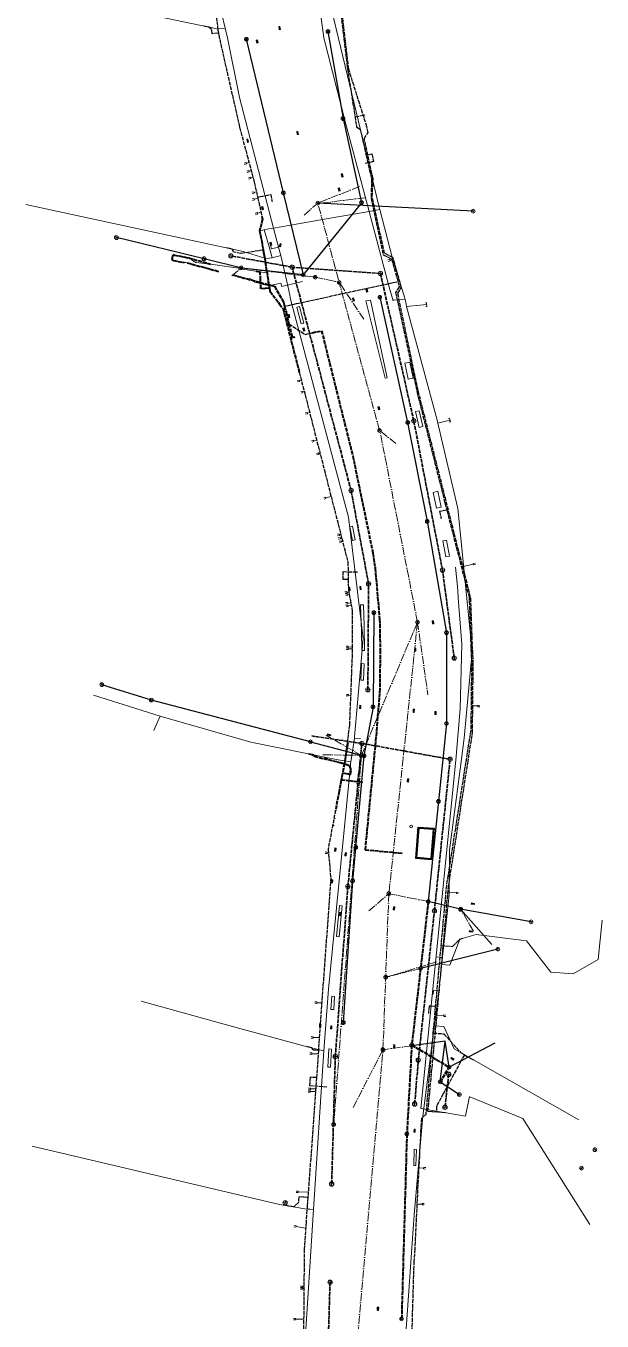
# Model space of a CAD drawing. Header units: metres. Extents: x 105014 to 106600, y 111320 to 118146.
# Drawn here: x 105829.9 to 106014.6, y 114793.2 to 115208.2 of the extents above; entities that cross this region are included whole.
import ezdxf

# ---------------------------------------------------------------- set-up
doc = ezdxf.new("R2010")
doc.units = ezdxf.units.M
doc.linetypes.add('DASHDOT', pattern=[3.556, 2.54, -0.508, 0, -0.508])
doc.linetypes.add('DASHED', pattern=[1.524, 1.27, -0.254])
for name, color, linetype, lineweight in [('35-RH-ACUE-DOMICILIARIA', 152, 'CONTINUOUS', 9), ('35-RH-ACUE-MATRIZ-PJ', 150, 'DASHED', 40), ('35-RH-ACUE-MENOR-EXIST', 151, 'CONTINUOUS', 13), ('35-RH-ACUE-MENOR-PROY', 5, 'DASHED', 25), ('35-RH-ACUE-NODOS', 5, 'CONTINUOUS', 13), ('35-RH-ACUE-PJ-POZOS', 30, 'CONTINUOUS', 30), ('35-RH-PLUV-COLECTOR', 96, 'CONTINUOUS', 30), ('35-RH-PLUV-INTERCEPTOR', 3, 'DASHED', 40), ('35-RH-PLUV-NODOS', 94, 'CONTINUOUS', 13), ('35-RH-PLUV-RETIRO', 8, 'DASHDOT', 13), ('35-RH-SUDS-ZONAS', 92, 'CONTINUOUS', 20), ('36-RH-SAN-COLECTOR-PROY', 6, 'DASHED', 35), ('36-RH-SAN-POZOS', 216, 'CONTINUOUS', 13)]:
    doc.layers.add(name, color=color, linetype=linetype, lineweight=lineweight)

# ---------------------------------------------------------------- blocks, each defined once
blk = doc.blocks.new('NODO_ACUE')
blk.add_circle((0, 0), 0.4)
blk = doc.blocks.new('POZO_SAN')
for p, q in [((-0.5, 0), (0.5, 0)), ((0, -0.5), (0, 0.5))]:
    blk.add_line(p, q)
blk.add_circle((0, 0), 0.7)
blk = doc.blocks.new('POZO_PLUV')
for p, q in [((-0.42, -0.42), (0.42, 0.42)), ((-0.42, 0.42), (0.42, -0.42))]:
    blk.add_line(p, q)
blk.add_circle((0, 0), 0.6)
blk = doc.blocks.new('SUMIDERO')
for p, q in [((-0.25, -0.2), (-0.25, 0.2)), ((0, -0.2), (0, 0.2)), ((0.25, -0.2), (0.25, 0.2))]:
    blk.add_line(p, q)
blk.add_lwpolyline([(-0.5, -0.2), (0.5, -0.2), (0.5, 0.2), (-0.5, 0.2)], close=True)

msp = doc.modelspace()

# ---------------------------------------------------------------- linework, layer by layer
at = {"layer": '35-RH-ACUE-DOMICILIARIA'}
for points in [[(105899.9049, 115164.2709), (105900.5237, 115164.4343), (105900.6407, 115163.9908), (105900.0219, 115163.8275)], [(105900.5822, 115164.2126), (105901.4254, 115164.4242)], [(105900.7426, 115161.7146), (105901.3614, 115161.878), (105901.4784, 115161.4345), (105900.8596, 115161.2711)], [(105901.2734, 115159.565), (105901.8922, 115159.7283), (105902.0093, 115159.2848), (105901.3905, 115159.1215)], [(105901.4199, 115161.6562), (105902.1327, 115161.8363)], [(105901.9507, 115159.5066), (105902.6992, 115159.6953)], [(105902.3378, 115154.9067), (105902.9566, 115155.0701), (105903.0736, 115154.6266), (105902.4548, 115154.4633)], [(105903.0151, 115154.8484), (105903.8158, 115155.0497)], [(105902.4037, 115152.7624), (105903.0225, 115152.9258), (105903.1396, 115152.4823), (105902.5208, 115152.3189)], [(105903.081, 115152.704), (105904.2649, 115152.9979)], [(105903.4371, 115148.2328), (105904.0559, 115148.3961), (105904.173, 115147.9527), (105903.5542, 115147.7893)], [(105904.1144, 115148.1744), (105905.2752, 115148.4913)], [(105945.9249, 115133.2173), (105946.5437, 115133.3807), (105946.6608, 115132.9372), (105946.042, 115132.7738)], [(105946.6115, 115133.1794), (105947.7282, 115133.4193)], [(105916.8955, 115094.593), (105917.5143, 115094.7564), (105917.6314, 115094.3129), (105917.0126, 115094.1495)], [(105917.5728, 115094.5346), (105918.1945, 115094.6927)], [(105917.9819, 115091.0299), (105918.6007, 115091.1933), (105918.7177, 115090.7498), (105918.0989, 115090.5865)], [(105918.6592, 115090.9716), (105919.1185, 115091.0904)], [(105919.3935, 115084.2412), (105920.0123, 115084.4046), (105920.1294, 115083.9611), (105919.5106, 115083.7977)], [(105920.0708, 115084.1828), (105920.836, 115084.3756)], [(105921.4981, 115075.3228), (105922.1169, 115075.4862), (105922.234, 115075.0427), (105921.6152, 115074.8794)], [(105922.1754, 115075.2645), (105923.1041, 115075.4968)], [(105923.0371, 115071.2285), (105923.6559, 115071.3919), (105923.773, 115070.9484), (105923.1542, 115070.7851)], [(105923.7144, 115071.1702), (105924.1919, 115071.2551)], [(105925.3496, 115057.0376), (105925.9654, 115057.212), (105926.0904, 115056.7707), (105925.4746, 115056.5963)], [(105926.0279, 115056.9914), (105927.7179, 115057.4399)], [(105929.7119, 115045.3178), (105930.3395, 115045.4435), (105930.4295, 115044.9938), (105929.802, 115044.8681)], [(105929.9967, 115044.2048), (105930.6243, 115044.3305), (105930.7143, 115043.8808), (105930.0868, 115043.7551)], [(105930.2843, 115043.0811), (105930.9118, 115043.2068), (105931.0019, 115042.757), (105930.3743, 115042.6314)], [(105930.3845, 115045.2186), (105930.8321, 115045.2998)], [(105930.6693, 115044.1056), (105931.1169, 115044.1868)], [(105930.9568, 115042.9819), (105931.4045, 115043.0631)], [(105973.308, 115035.7361), (105969.9189, 115035.0019)], [(105973.9796, 115035.6302), (105973.3508, 115035.5108), (105973.2652, 115035.9614), (105973.894, 115036.0808)], [(105932.1554, 115026.879), (105932.7903, 115026.9599), (105932.8483, 115026.5049), (105932.2134, 115026.424)], [(105932.3455, 115026.2075), (105932.9804, 115026.2885), (105933.0384, 115025.8335), (105932.4035, 115025.7526)], [(105932.8193, 115026.7324), (105933.409, 115026.8027)], [(105933.0094, 115026.061), (105933.5164, 115026.1225)], [(105932.3455, 115023.4211), (105932.9804, 115023.502), (105933.0384, 115023.047), (105932.4035, 115022.9661)], [(105932.4574, 115022.5146), (105933.0922, 115022.5956), (105933.1502, 115022.1406), (105932.5154, 115022.0596)], [(105933.0094, 115023.2745), (105934.0725, 115023.3951)], [(105933.1212, 115022.3681), (105934.1843, 115022.4887)], [(105932.5277, 115008.9119), (105933.1671, 115008.8844), (105933.1474, 115008.4261), (105932.508, 115008.4536)], [(105932.5342, 115009.4728), (105933.1736, 115009.4454), (105933.1539, 115008.9871), (105932.5145, 115009.0146)], [(105933.1572, 115008.6553), (105934.4628, 115008.5794)], [(105933.1637, 115009.2162), (105934.4796, 115009.1397)], [(105932.6111, 114994.0025), (105933.2506, 114993.975), (105933.2309, 114993.5168), (105932.5915, 114993.5443)], [(105933.2407, 114993.7459), (105933.9667, 114993.7071)], [(105974.7766, 114990.3149), (105973.1234, 114990.3393)], [(105975.4076, 114990.062), (105974.7681, 114990.0857), (105974.7851, 114990.5441), (105975.4247, 114990.5204)], [(105928.667, 114951.9974), (105928.2129, 114952.0253)], [(105929.1116, 114954.3091), (105928.6575, 114954.337)], [(105925.8748, 114943.5411), (105926.5142, 114943.5136), (105926.4945, 114943.0554), (105925.8551, 114943.0828)], [(105926.5044, 114943.2845), (105926.8692, 114943.2504)], [(105967.8807, 114930.4417), (105965.1706, 114930.6656)], [(105968.4925, 114930.1452), (105967.8562, 114930.2137), (105967.9053, 114930.6698), (105968.5416, 114930.6012)], [(105922.5053, 114895.5179), (105923.1443, 114895.4807), (105923.1176, 114895.0228), (105922.4787, 114895.06)], [(105923.1309, 114895.2518), (105924.8086, 114895.2308)], [(105963.8464, 114891.0851), (105961.6581, 114891.2679)], [(105964.4582, 114890.7886), (105963.8219, 114890.8571), (105963.871, 114891.3131), (105964.5073, 114891.2446)], [(105921.3629, 114884.3784), (105922.0018, 114884.3412), (105921.9751, 114883.8833), (105921.3362, 114883.9205)], [(105921.9884, 114884.1122), (105923.9431, 114884.0911)], [(105920.8905, 114879.1793), (105921.5294, 114879.142), (105921.5027, 114878.6841), (105920.8638, 114878.7214)], [(105921.5161, 114878.913), (105923.5751, 114878.8922)], [(105920.4455, 114867.8478), (105921.0853, 114867.8318), (105921.0739, 114867.3733), (105920.4341, 114867.3892)], [(105921.0796, 114867.6026), (105922.7737, 114867.5936)], [(105920.388, 114867.0002), (105921.0278, 114866.9843), (105921.0164, 114866.5258), (105920.3766, 114866.5417)], [(105921.0221, 114866.755), (105922.7185, 114866.746)], [(105958.0011, 114841.9574), (105957.3627, 114842.0017), (105957.3944, 114842.4592), (105958.0329, 114842.415)], [(105957.3785, 114842.2304), (105955.8099, 114842.3045)], [(105916.5299, 114834.8793), (105917.1698, 114834.8732), (105917.1655, 114834.4146), (105916.5255, 114834.4206)], [(105917.1677, 114834.6439), (105920.405, 114834.5531)], [(105956.9187, 114830.7058), (105955.1949, 114830.735)], [(105957.5492, 114830.4514), (105956.9097, 114830.4767), (105956.9278, 114830.935), (105957.5673, 114830.9097)], [(105915.8559, 114823.8617), (105916.4894, 114823.7708), (105916.4242, 114823.3168), (105915.7907, 114823.4077)], [(105916.4568, 114823.5438), (105919.5805, 114823.0356)], [(105917.9325, 114804.4281), (105918.5725, 114804.4277), (105918.5722, 114803.969), (105917.9322, 114803.9695)], [(105917.9337, 114803.8914), (105918.5737, 114803.8909), (105918.5734, 114803.4323), (105917.9334, 114803.4327)], [(105918.5724, 114804.1984), (105919.0129, 114804.1981)], [(105918.5735, 114803.6616), (105919.0087, 114803.6614)], [(105915.6925, 114794.0431), (105916.3325, 114794.0427), (105916.3322, 114793.584), (105915.6922, 114793.5844)], [(105916.3323, 114793.8134), (105918.9062, 114793.8131)]]:
    msp.add_lwpolyline(points, dxfattribs=at)
at = {"layer": '35-RH-ACUE-MATRIZ-PJ'}
for points in [[(105905.5784, 115147.1377), (105905.7584, 115146.3344), (105904.8126, 115142.6441), (105905.9932, 115136.4094), (105906.1864, 115135.2194), (105906.3728, 115134.0712), (105907.8127, 115125.2322), (105907.971, 115124.2344), (105908.1431, 115123.2171), (105911.2254, 115119.0895), (105912.3286, 115117.6122), (105917.5398, 115097.2486), (105917.5597, 115097.1706)], [(105876.957, 115133.5487), (105876.7564, 115133.5911)], [(105876.8567, 115133.5699), (105876.761, 115133.1181)], [(105877.2128, 115133.0225), (105876.761, 115133.1181)], [(105876.8567, 115133.5699), (105877.0193, 115134.4611)], [(105876.8567, 115133.5699), (105877.0193, 115134.4611)], [(105877.1194, 115134.4391), (105876.9193, 115134.4831)], [(105877.0193, 115134.4611), (105877.1185, 115134.9121)], [(105877.5695, 115134.8129), (105877.1185, 115134.9121)], [(105877.234, 115133.1227), (105877.1915, 115132.9222)], [(105877.2128, 115133.0225), (105880.6321, 115132.4497)], [(105877.2128, 115133.0225), (105880.6321, 115132.4497)], [(105877.5676, 115134.8041), (105882.167, 115133.8636)], [(105877.5676, 115134.8041), (105882.167, 115133.8636)], [(105882.167, 115133.8636), (105889.1044, 115131.9149)], [(105881.6153, 115132.2922), (105891.7074, 115129.5705)], [(105907.971, 115124.2344), (105906.648, 115124.1114), (105905.2596, 115123.9822), (105905.0889, 115126.8868), (105905.0302, 115129.361), (105903.8691, 115129.5619)], [(105896.1669, 115128.4423), (105909.5601, 115124.8014), (105909.5601, 115124.8014), (105912.514, 115119.6693), (105912.8232, 115118.4093), (105913.2779, 115116.5562), (105914.206, 115112.7736), (105915.2626, 115108.4111), (105916.1747, 115108.6327)], [(105921.6448, 115109.8837), (105924.6709, 115110.5242), (105934.665, 115070.4493), (105941.1286, 115039.2852), (105941.8516, 115034.4042), (105943.2649, 115018.003), (105943.4533, 115008.2618), (105943.3221, 114995.8128), (105942.2586, 114981.9417), (105938.6023, 114944.2511), (105950.5426, 114943.1552)], [(105933.0649, 114978.4891), (105931.9886, 114971.9331), (105931.4129, 114968.9085), (105930.9871, 114966.6674), (105930.2842, 114962.9715), (105929.1006, 114956.7482)], [(105931.4129, 114968.9085), (105932.7165, 114968.6431), (105933.9361, 114968.3909), (105934.1723, 114969.8066), (105933.6137, 114971.154), (105931.0486, 114972.0298), (105922.7913, 114973.9705), (105921.8035, 114974.6198), (105920.2523, 114974.9879)], [(105930.9871, 114966.6674), (105933.6294, 114966.3899), (105937.765, 114965.9555)]]:
    msp.add_lwpolyline(points, dxfattribs=at)
at = {"layer": '35-RH-ACUE-MENOR-EXIST'}
for points in [[(105919.8, 115285.79), (105920.43, 115256.12), (105921.42, 115233.86), (105925.43, 115204.36), (105932.48, 115176.78), (105939.9338, 115148.7605), (105946.26, 115124.98), (105947.62, 115120.12)], [(105942.95, 115151), (105925.86, 115222.02)], [(105894.5, 115204.42), (105891.85, 115215.46), (105891.6, 115219.53)], [(105893.7647, 115207.4831), (105891.2321, 115207.2454), (105867.1029, 115212.3285)], [(105910.88, 115137.3), (105909.2792, 115143.4273), (105898.35, 115185.26), (105894.5, 115204.42)], [(105829.94, 115150.97), (105899.55, 115135.93)], [(105943.38, 115149.36), (105942.95, 115151)], [(105943.38, 115149.36), (105939.9338, 115148.7605), (105926.8235, 115146.4796), (105914.2126, 115144.2856), (105909.2792, 115143.4273), (105907.8, 115143.17)], [(105947.39, 115133.71), (105943.38, 115149.36)], [(105906.32, 115142.83), (105904.97, 115142.52)], [(105904.97, 115142.52), (105906.4599, 115133.8008), (105907.27, 115129.06)], [(105907.8, 115143.17), (105906.32, 115142.83)], [(105907.84, 115137.45), (105906.32, 115142.83)], [(105908.87, 115133.94), (105907.84, 115137.45)], [(105908.36, 115137.88), (105908.28, 115138.53)], [(105910.88, 115137.3), (105908.66, 115136.81), (105908.36, 115137.88)], [(105911.58, 115134.66), (105910.88, 115137.3)], [(105876.957, 115133.5487), (105876.7564, 115133.5911)], [(105876.8567, 115133.5699), (105876.761, 115133.1181)], [(105877.2128, 115133.0225), (105876.761, 115133.1181)], [(105876.8567, 115133.5699), (105877.0193, 115134.4611)], [(105876.8567, 115133.5699), (105877.0193, 115134.4611)], [(105877.1194, 115134.4391), (105876.9193, 115134.4831)], [(105877.0193, 115134.4611), (105877.1185, 115134.9121)], [(105877.5695, 115134.8129), (105877.1185, 115134.9121)], [(105877.234, 115133.1227), (105877.1915, 115132.9222)], [(105877.2128, 115133.0225), (105880.6321, 115132.4497)], [(105877.2128, 115133.0225), (105880.6321, 115132.4497)], [(105877.5676, 115134.8041), (105882.167, 115133.8636)], [(105877.5676, 115134.8041), (105882.167, 115133.8636)], [(105882.1277, 115133.769), (105882.2063, 115133.9582)], [(105882.1675, 115133.8634), (105882.6022, 115133.7074)], [(105882.9592, 115133.4145), (105882.6022, 115133.7074)], [(105882.8926, 115133.334), (105883.0233, 115133.4919)], [(105883.6243, 115132.8691), (105882.9579, 115133.413)], [(105883.6243, 115132.8691), (105882.9579, 115133.413)], [(105883.6909, 115132.9496), (105883.5603, 115132.7917)], [(105883.6243, 115132.8691), (105883.9814, 115132.5762)], [(105899.55, 115135.93), (105906.4599, 115133.8008), (105906.56, 115133.77)], [(105906.56, 115133.77), (105907.47, 115133.65), (105907.93, 115133.77)], [(105907.93, 115133.77), (105908.87, 115133.94)], [(105908.87, 115133.94), (105911.58, 115134.66)], [(105914.51, 115121.96), (105913.8132, 115124.9801), (105911.58, 115134.66)], [(105951.71, 115119.69), (105951.3031, 115121.0104), (105947.39, 115133.71)], [(105881.6153, 115132.2922), (105881.131, 115132.4165), (105880.6321, 115132.4497)], [(105881.5903, 115132.1873), (105881.6402, 115132.3971)], [(105881.6153, 115132.2922), (105891.7074, 115129.5705)], [(105884.416, 115132.4202), (105883.9814, 115132.5762)], [(105884.4558, 115132.5147), (105884.3772, 115132.3254)], [(105884.4173, 115132.4197), (105889.1044, 115131.9149)], [(105889.1044, 115131.9149), (105897.3, 115130.72), (105898.07, 115130.65), (105899.48, 115130.33), (105905.497, 115129.2793)], [(105895.05, 115131.04), (105897.3, 115130.72)], [(105905.497, 115129.2793), (105907.27, 115129.06)], [(105907.27, 115129.06), (105907.35, 115127.84)], [(105898.35, 115127.89), (105896.4578, 115128.3687)], [(105910.21, 115125.46), (105907.9998, 115125.0369), (105905.9695, 115125.4312), (105903.2856, 115126.1118), (105901.85, 115127.13), (105900.94, 115127.32), (105899.99, 115127.52), (105899.15, 115127.71), (105898.35, 115127.89)], [(105907.35, 115127.84), (105907.52, 115125.76)], [(105907.35, 115127.84), (105907.5948, 115125.1667)], [(105909.26, 115125.24), (105910.21, 115125.46), (105910.97, 115125.64), (105911.59, 115125.76), (105911.92, 115124.69)], [(105911.92, 115124.69), (105918.5734, 115126.3394)], [(105914.7, 115120.71), (105914.51, 115121.96)], [(105935.2721, 114980.4066), (105938.03, 115011.89), (105933.29, 115050.81), (105914.7, 115120.71)], [(105947.5499, 115120.3812), (105951.4056, 115120.6778)], [(105951.85, 115118.33), (105951.71, 115119.69)], [(105951.85, 115118.33), (105956.27, 115118.76)], [(105961.94, 115080.94), (105961.6795, 115081.9052), (105951.85, 115118.33)], [(105956.27, 115118.76), (105958.35, 115118.92)], [(105958.0503, 115118.3139), (105958.3971, 115118.342), (105958.3033, 115119.498), (105957.9565, 115119.4699)], [(105965.79, 115081.93), (105961.94, 115080.94)], [(105965.6536, 114944.1161), (105969.3579, 114972.5406), (105970.33, 114980), (105972.94, 115007.82), (105968.3, 115053.64), (105961.94, 115080.94)], [(105965.6037, 115081.28), (105965.9398, 115081.3698), (105965.6406, 115082.4903), (105965.3044, 115082.4006)], [(105967.57, 115034.79), (105968.25, 115028.64), (105968.59, 115023.55), (105969.6, 115010.17), (105969.06, 114989.43), (105967.6691, 114972.9304)], [(105851.57, 114993.78), (105872.94, 114987.09)], [(105967.6692, 114972.9304), (105969.06, 114989.43)], [(105870.91, 114982.43), (105872.05, 114984.88)], [(105872.05, 114984.88), (105872.94, 114987.09)], [(105872.94, 114987.09), (105902.03, 114978.72), (105927.81, 114973.44)], [(105934.03, 114972.39), (105935.24, 114980.04)], [(105935.24, 114980.04), (105935.2721, 114980.4066)], [(105935.24, 114980.04), (105937.15, 114979.86)], [(105935.24, 114980.04), (105937.15, 114979.86)], [(105933.95, 114971.28), (105926.85, 114899.59)], [(105927.81, 114973.44), (105930.03, 114973.03)], [(105930.03, 114973.03), (105934.03, 114972.39)], [(105934.03, 114972.39), (105933.95, 114971.87)], [(105933.95, 114971.87), (105933.95, 114971.28)], [(105956.4979, 114861.361), (105967.6691, 114972.9304)], [(105965.5823, 114929.7758), (105965.6536, 114944.1161)], [(105962.2768, 114898.8952), (105965.5823, 114929.7758)], [(105963.2164, 114907.4812), (105965.7976, 114907.2291), (105968.9226, 114915.6097), (105974.2214, 114917.0946), (105990.2959, 114915.0958), (105998.1262, 114905.0498), (106005.3256, 114904.5441), (106013.3209, 114909.0893), (106014.5561, 114921.6572)], [(105963.4418, 114909.7792), (105961.2645, 114909.9928)], [(105926.85, 114899.59), (105925.45, 114879.84)], [(105957.1436, 114858.8705), (105962.2768, 114898.8952)], [(105960.5891, 114899.1705), (105960.4457, 114897.8419)], [(105962.2593, 114899.0072), (105960.5893, 114899.1772)], [(105866.85, 114895.72), (105896.12, 114887.6)], [(105896.12, 114887.6), (105920.49, 114881.02)], [(105960.9128, 114887.865), (105963.7985, 114887.579), (105967.1128, 114880.4885), (106007.1207, 114857.6691)], [(105920.49, 114881.02), (105925.45, 114879.84)], [(105925.45, 114879.84), (105922.08, 114829.02)], [(105970.8119, 114858.8619), (105972.0757, 114865.1984)], [(106010.64, 114824.18), (105989.1378, 114858.1112), (105972.1777, 114865.1087)], [(105954.33, 114827.3), (105957.1486, 114858.9634)], [(105970.8119, 114858.8619), (105956.4362, 114861.3733)], [(105831.9, 114849.29), (105911.1961, 114830.6262), (105920, 114829.11), (105920.95, 114829.09)], [(105922.08, 114829.02), (105917.23, 114753.82)], [(105920.95, 114829.09), (105922.08, 114829.02)], [(105954.15, 114824.29), (105954.33, 114827.3)], [(105947.37, 114728), (105954.15, 114824.29)]]:
    msp.add_lwpolyline(points, dxfattribs=at)
at = {"layer": '35-RH-ACUE-MENOR-PROY'}
for points in [[(105888.829, 115227.7727), (105891.4661, 115206.8979), (105891.6101, 115205.9373), (105891.7051, 115205.3036), (105898.4204, 115175.7354), (105903.113, 115158.1438), (105904.1884, 115153.3432), (105905.7584, 115146.3344), (105904.8126, 115142.6441), (105905.9932, 115136.4094), (105906.1864, 115135.2194), (105906.3728, 115134.0712), (105907.8127, 115125.2322), (105907.971, 115124.2344), (105908.1431, 115123.2171), (105911.2254, 115119.0895), (105912.3286, 115117.6122), (105917.5398, 115097.2486), (105933.1177, 115036.3678), (105933.2054, 115030.8642), (105933.2573, 115027.6065), (105934.5204, 115020.8183), (105934.4749, 115006.8245), (105933.6014, 114984.3219), (105933.5969, 114984.1984), (105931.9886, 114971.9331), (105931.4129, 114968.9085), (105930.9871, 114966.6674), (105930.2842, 114962.9715), (105926.7672, 114944.4788), (105927.612, 114935.354), (105923.6524, 114879.9731), (105923.028, 114871.2398), (105920.2832, 114832.8505), (105920.0976, 114830.2542), (105919.7238, 114825.0257), (105919.1032, 114816.3456), (105918.6763, 114759.2684)], [(105930.3721, 115216.0505), (105932.9794, 115194.4395), (105935.8842, 115175.9161), (105937.0823, 115175.0079), (105938.9531, 115166.8231), (105940.6861, 115159.2415), (105940.5341, 115152.9059), (105944.4183, 115134.8677), (105947.0929, 115133.5437), (105949.1201, 115126.3037), (105949.582, 115124.6551), (105948.4119, 115122.7889), (105949.0768, 115119.6881), (105955.2885, 115090.7044), (105964.2209, 115055.3869), (105964.8143, 115053.0433), (105966.7025, 115045.5782), (105971.9145, 115025.3718), (105972.7254, 115004.0277), (105972.4833, 114982.678), (105970.8412, 114972.1984), (105964.6508, 114932.7555), (105961.1114, 114894.0063), (105960.3661, 114885.5294), (105960.2747, 114884.4627), (105958.0628, 114859.3804), (105956.652, 114858.1921), (105955.4402, 114835.3395), (105954.5265, 114816.3428), (105954.2284, 114812.4868), (105952.9687, 114768.8574)], [(105964.4281, 114859.9806), (105963.1619, 114860.1087), (105961.464, 114860.1814), (105960.1439, 114860.2562), (105958.759, 114860.3469), (105959.0731, 114863.688), (105961.3415, 114887.8176), (105963.8228, 114914.8744), (105965.3103, 114932.3053), (105971.5245, 114972.0407), (105973.0398, 114981.7298), (105973.2542, 115003.8728), (105972.442, 115025.2166), (105967.1699, 115045.6562), (105955.6203, 115091.3241), (105949.1116, 115122.4309), (105950.2185, 115124.5267), (105947.554, 115133.9727), (105944.8423, 115135.3628), (105940.93, 115153.4706), (105941.1585, 115159.3221), (105938.3481, 115172.0828), (105939.5597, 115174.0622), (105939.1849, 115175.8973), (105933.3677, 115194.4042), (105931.2334, 115212.5225)], [(105891.6101, 115205.9373), (105889.6125, 115205.7072), (105889.4451, 115207.1112), (105888.6015, 115207.7952), (105886.9177, 115208.157)], [(105935.3793, 115179.1028), (105938.6865, 115179.6783)], [(105938.9531, 115166.8231), (105940.8105, 115167.2395), (105941.3592, 115164.7594), (105938.5379, 115164.1225)], [(105904.1884, 115153.3432), (105905.0503, 115153.5139), (105908.3848, 115154.1654), (105908.8098, 115152.0068)], [(105896.043, 115136.6877), (105894.0617, 115137.1137)], [(105905.9932, 115136.4094), (105904.6475, 115136.2017), (105898.8418, 115135.3058), (105896.6014, 115135.768), (105896.043, 115136.6877)], [(105907.971, 115124.2344), (105906.648, 115124.1114), (105905.2596, 115123.9822), (105905.0889, 115126.8868), (105905.0302, 115129.361), (105903.8691, 115129.5619)], [(105905.8189, 115125.4694), (105907.5798, 115125.132), (105909.5601, 115124.8014), (105912.514, 115119.6693), (105912.8232, 115118.4093), (105913.2779, 115116.5562), (105914.206, 115112.7736), (105919.4035, 115109.3463), (105922.8456, 115110.1716)], [(105912.8232, 115118.4093), (105913.9822, 115118.6619), (105916.6638, 115119.2464), (105946.3491, 115125.7166), (105947.593, 115125.9807), (105949.1201, 115126.3037)], [(105964.8143, 115053.0433), (105962.5113, 115052.5858), (105962.9465, 115050.4285)], [(105933.2054, 115030.8642), (105932.3757, 115030.8662), (105931.5461, 115030.8682), (105931.6118, 115033.3942), (105936.2712, 115033.2402)], [(105931.4129, 114968.9085), (105932.7165, 114968.6431), (105933.9361, 114968.3909), (105934.1723, 114969.8066), (105933.6137, 114971.154), (105931.0486, 114972.0298), (105922.7913, 114973.9705), (105921.8035, 114974.6198), (105920.2523, 114974.9879)], [(105930.9871, 114966.6674), (105933.6294, 114966.3899), (105937.765, 114965.9555)], [(105962.8961, 114913.5334), (105966.6579, 114913.2749), (105968.9131, 114915.5839), (105970.0253, 114915.9187)], [(105961.1114, 114894.0063), (105959.1053, 114894.1691), (105958.9089, 114891.7686)], [(105960.3661, 114885.5294), (105963.8492, 114885.2879), (105969.2341, 114879.2954), (105970.4586, 114878.5803), (105973.4002, 114876.9023)], [(105923.6524, 114879.9731), (105922.8247, 114880.0215), (105921.997, 114880.0698), (105921.5268, 114880.7681), (105919.9495, 114881.1883)], [(105970.4586, 114878.5803), (105969.2291, 114876.3385), (105963.6393, 114866.0017), (105961.536, 114862.1098), (105961.464, 114860.1814)], [(105923.028, 114871.2398), (105922.0247, 114871.3139), (105921.0311, 114871.3889), (105920.8455, 114868.6991), (105926.3733, 114868.2838)], [(105920.2832, 114832.8505), (105918.8476, 114832.9531), (105917.3489, 114833.0603), (105917.2109, 114831.1303), (105915.7354, 114829.8405), (105913.4245, 114830.2385), (105912.8152, 114830.3621)]]:
    msp.add_lwpolyline(points, dxfattribs=at)
at = {"layer": '35-RH-ACUE-PJ-POZOS'}
for points in [[(105954.864, 114941.446), (105955.63, 114951.5269), (105960.7153, 114951.1405), (105959.9493, 114941.0596), (105954.864, 114941.446)], [(105955.1859, 114941.7224), (105955.9064, 114951.205), (105960.3935, 114950.8641), (105959.6729, 114941.3814), (105955.1859, 114941.7224)]]:
    msp.add_lwpolyline(points, close=True, dxfattribs=at)
at = {"layer": '35-RH-PLUV-COLECTOR'}
for points in [[(105900.5608, 115203.9791), (105912.4167, 115154.7039)], [(105900.5608, 115203.9791), (105912.4167, 115154.7039)], [(105926.7314, 115206.4318), (105931.5493, 115178.5145)], [(105926.7314, 115206.4318), (105931.5493, 115178.5145)], [(105931.5493, 115178.5145), (105937.4687, 115151.5738)], [(105931.5493, 115178.5145), (105937.4687, 115151.5738)], [(105912.4167, 115154.7039), (105918.7617, 115128.4717)], [(105912.4167, 115154.7039), (105918.7617, 115128.4717)], [(105937.4687, 115151.5738), (105918.7709, 115128.4579)], [(105937.4687, 115151.5738), (105918.7709, 115128.4579)], [(105973.2777, 115148.8655), (105923.474, 115151.435)], [(105887.004, 115133.635), (105858.918, 115140.381)], [(105899.12, 115130.65), (105887.004, 115133.635)], [(105918.7709, 115128.4579), (105899.12, 115130.65)], [(105918.7709, 115128.4579), (105899.12, 115130.65)], [(105943.3201, 115121.2843), (105952.2468, 115081.1688)], [(105943.3201, 115121.2843), (105952.2468, 115081.1688)], [(105952.2468, 115081.1688), (105958.512, 115049.4829)], [(105952.2468, 115081.1688), (105958.512, 115049.4829)], [(105958.5346, 115049.488), (105964.7128, 115013.8068)], [(105958.5346, 115049.488), (105964.7128, 115013.8068)], [(105941.4138, 115020.219), (105941.1647, 114990.0356)], [(105941.4138, 115020.219), (105941.1647, 114990.0356)], [(105964.7128, 115013.8068), (105964.684, 114984.6783)], [(105964.7128, 115013.8068), (105964.684, 114984.6783)], [(105870.137, 114992.214), (105854.262, 114997.136)], [(105921.1026, 114978.7939), (105870.137, 114992.214)], [(105941.1664, 114989.9825), (105938.2369, 114974.3302)], [(105941.1664, 114989.9825), (105938.2369, 114974.3302)], [(105964.684, 114984.6783), (105962.1141, 114959.7656)], [(105964.684, 114984.6783), (105962.1141, 114959.7656)], [(105921.1, 114978.83), (105938.2644, 114974.3238)], [(105921.1, 114978.83), (105938.2644, 114974.3238)], [(105938.2644, 114974.3238), (105934.6305, 114934.2422)], [(105938.2644, 114974.3238), (105934.6305, 114934.2422)], [(105962.1141, 114959.7656), (105958.8618, 114927.6617)], [(105962.1141, 114959.7656), (105958.8618, 114927.6617)], [(105934.6305, 114934.2422), (105931.6452, 114888.8601)], [(105934.6305, 114934.2422), (105931.6452, 114888.8601)], [(105991.807, 114921.157), (105969.2352, 114925.1739), (105958.8618, 114927.6617)], [(105979.1864, 114913.8701), (105969.2352, 114925.1739)], [(105981.1617, 114912.4145), (105956.3859, 114906.1999)], [(105964.2766, 114882.9274), (105953.6232, 114881.4584)], [(105962.7199, 114869.8595), (105964.2766, 114882.9274)], [(105965.5444, 114874.6184), (105964.2766, 114882.9274)], [(105980.2173, 114882.3273), (105965.5444, 114874.6184)], [(105962.7199, 114869.8595), (105968.827, 114865.802)]]:
    msp.add_lwpolyline(points, dxfattribs=at)
at = {"layer": '35-RH-PLUV-INTERCEPTOR'}
for points in [[(105958.8618, 114927.6617), (105956.3859, 114906.1999)], [(105958.8618, 114927.6617), (105956.3859, 114906.1999)], [(105956.3859, 114906.1999), (105953.557, 114881.6788)], [(105956.3859, 114906.1999), (105953.557, 114881.6788)], [(105953.557, 114881.6788), (105951.995, 114853.1628)], [(105953.557, 114881.6788), (105951.995, 114853.1628)], [(105953.557, 114881.6788), (105965.5444, 114874.6184)], [(105962.7512, 114869.8404), (105965.5444, 114874.6184)], [(105951.995, 114853.1628), (105950.3013, 114793.9606)], [(105951.995, 114853.1628), (105950.3013, 114793.9606)]]:
    msp.add_lwpolyline(points, dxfattribs=at)
at = {"layer": '35-RH-PLUV-RETIRO'}
for points in [[(105924.2631, 115151.751), (105937.1095, 115156.8951)], [(105919.0939, 115147.5823), (105922.7924, 115150.9271)], [(105930.1286, 115126.8217), (105923.6959, 115150.6145)], [(105938.5022, 115153.1383), (105924.2712, 115151.379)], [(105895.8692, 115128.1278), (105898.9895, 115130.7798)], [(105922.6096, 115127.695), (105922.6096, 115127.695), (105899.12, 115130.65)], [(105922.6096, 115127.695), (105930.345, 115126.032)], [(105943.2668, 115078.577), (105930.345, 115126.032)], [(105938.1912, 115114.2201), (105930.345, 115126.032)], [(105955.4161, 115017.1828), (105943.4434, 115078.0606)], [(105943.7067, 115078.3153), (105948.7222, 115074.1931)], [(105955.4161, 115017.1828), (105937.4317, 114974.4942), (105928.5583, 114856.1917)], [(105946.325, 114930.9169), (105955.4161, 115017.1828)], [(105955.4161, 115017.1828), (105958.745, 114993.896)], [(105937.4317, 114974.4942), (105926.1695, 114980.924)], [(105935.948, 114965.2132), (105937.4317, 114974.4942), (105921.1026, 114978.7939)], [(105925.0505, 114974.6625), (105937.4317, 114974.4942)], [(105939.8555, 114924.6545), (105946.2021, 114930.1641)], [(105946.2021, 114930.1641), (105944.3431, 114880.1789)], [(105958.8618, 114927.6617), (105946.2021, 114930.1641)], [(105973.3465, 114918.1326), (105969.2352, 114925.1739)], [(105961.6153, 114908.2954), (105945.2066, 114903.3957)], [(105956.3859, 114906.1999), (105945.2066, 114903.3957)], [(105879.209, 114552.734), (105886.738, 114585.429), (105897.7352, 114622.7895), (105926.3569, 114697.6139), (105934.0422, 114763.2123), (105944.3431, 114880.1789), (105944.3431, 114880.1789)], [(105944.3431, 114880.1789), (105934.612, 114861.3337)], [(105953.6232, 114881.4584), (105944.3431, 114880.1789)]]:
    msp.add_lwpolyline(points, dxfattribs=at)
at = {"layer": '35-RH-SUDS-ZONAS'}
for points in [[(105918.9694, 115112.9389), (105918.0959, 115112.7221), (105916.7599, 115118.1071), (105917.6334, 115118.3238), (105918.9694, 115112.9389)], [(105940.3329, 115120.3867), (105938.8199, 115120.0925), (105945.0555, 115095.3262), (105945.689, 115095.4729), (105940.3329, 115120.3867)], [(105952.925, 115100.4576), (105954.0179, 115095.3737), (105952.4542, 115095.0371), (105951.3612, 115100.1214), (105952.925, 115100.4576)], [(105955.9848, 115084.9307), (105954.8116, 115084.6784), (105955.9044, 115079.5951), (105957.0776, 115079.8473), (105955.9848, 115084.9307)], [(105963.031, 115054.0217), (105961.4525, 115053.7112), (105960.3793, 115058.7722), (105961.9435, 115059.1067), (105963.031, 115054.0217)], [(105935.4298, 115043.5378), (105934.5424, 115043.3878), (105933.7294, 115047.7488), (105934.6118, 115047.9262), (105935.4298, 115043.5378)], [(105964.691, 115043.4427), (105963.5134, 115043.2116), (105964.5086, 115038.1419), (105965.691, 115038.3483), (105964.691, 115043.4427)], [(105938.4267, 115008.1218), (105937.5268, 115008.1394), (105937.5033, 115014.1881), (105937.1619, 115022.6927), (105938.0606, 115022.7652), (105938.3606, 115015.9505), (105938.4267, 115008.1218)], [(105938.1152, 114998.553), (105937.2166, 114998.605), (105937.4387, 115003.8834), (105938.3282, 115003.8537), (105938.1152, 114998.553)], [(105930.3944, 114926.3801), (105929.4156, 114916.4281), (105930.3177, 114916.3394), (105931.2965, 114926.2914), (105930.3944, 114926.3801)], [(105930.3944, 114926.3801), (105929.4156, 114916.4281), (105930.3177, 114916.3394), (105931.2965, 114926.2914), (105930.3944, 114926.3801)], [(105930.3944, 114926.3801), (105929.4156, 114916.4281), (105930.3177, 114916.3394), (105931.2965, 114926.2914), (105930.3944, 114926.3801)], [(105930.3944, 114926.3801), (105929.4156, 114916.4281), (105930.3177, 114916.3394), (105931.2965, 114926.2914), (105930.3944, 114926.3801)], [(105927.9408, 114897.3332), (105928.839, 114897.2765), (105928.5869, 114893.0126), (105927.6884, 114893.0639), (105927.9408, 114897.3332)], [(105927.9408, 114897.3332), (105928.839, 114897.2765), (105928.5869, 114893.0126), (105927.6884, 114893.0639), (105927.9408, 114897.3332)], [(105927.8489, 114880.3656), (105926.9503, 114880.4152), (105926.655, 114874.636), (105927.554, 114874.5945), (105927.8489, 114880.3656)], [(105927.8489, 114880.3656), (105926.9503, 114880.4152), (105926.655, 114874.636), (105927.554, 114874.5945), (105927.8489, 114880.3656)], [(105927.8489, 114880.3656), (105926.9503, 114880.4152), (105926.655, 114874.636), (105927.554, 114874.5945), (105927.8489, 114880.3656)], [(105927.8489, 114880.3656), (105926.9503, 114880.4152), (105926.655, 114874.636), (105927.554, 114874.5945), (105927.8489, 114880.3656)], [(105954.3791, 114848.2676), (105955.08, 114848.2429), (105954.897, 114843.0461), (105954.1959, 114843.0566), (105954.3791, 114848.2676)], [(105954.3791, 114848.2676), (105955.08, 114848.2429), (105954.897, 114843.0461), (105954.1959, 114843.0566), (105954.3791, 114848.2676)], [(105954.3791, 114848.2676), (105955.08, 114848.2429), (105954.897, 114843.0461), (105954.1959, 114843.0566), (105954.3791, 114848.2676)], [(105954.3791, 114848.2676), (105955.08, 114848.2429), (105954.897, 114843.0461), (105954.1959, 114843.0566), (105954.3791, 114848.2676)]]:
    msp.add_lwpolyline(points, close=True, dxfattribs=at)
at = {"layer": '36-RH-SAN-COLECTOR-PROY'}
for points in [[(105915.2285, 115130.9086), (105895.6469, 115134.5387)], [(105943.5207, 115128.9392), (105915.2285, 115130.9086)], [(105934.1276, 115059.38), (105915.2285, 115130.9086)], [(105954.2215, 115081.6637), (105943.5207, 115128.9392)], [(105963.42, 115033.86), (105954.2215, 115081.6637)], [(105939.7411, 115029.4518), (105934.1276, 115059.38)], [(105967.175, 115005.6679), (105963.42, 115033.86)], [(105939.51, 114995.53), (105939.7411, 115029.4518)], [(105937.5928, 114978.315), (105921.5318, 114980.716)], [(105933.1, 114932.5), (105937.5928, 114978.315)], [(105965.8631, 114973.2535), (105937.5928, 114978.315)], [(105960.8238, 114924.6413), (105965.8542, 114973.2659)], [(105929.0796, 114877.9953), (105933.1, 114932.5)], [(105955.6719, 114876.8624), (105960.8238, 114924.6413)], [(105927.91, 114837.1536), (105929.0796, 114877.9953)], [(105954.502, 114862.7823), (105955.6719, 114876.8624)], [(105965.4059, 114872.2898), (105964.2217, 114861.7442)], [(105927.4074, 114805.6809), (105926.2872, 114771.1332)]]:
    msp.add_lwpolyline(points, dxfattribs=at)

# ---------------------------------------------------------------- block references
at = {"layer": '35-RH-ACUE-NODOS', "rotation": 83.8}
msp.add_blockref('NODO_ACUE', (105953.3963, 114951.6871), dxfattribs=at)
at = {"layer": '35-RH-PLUV-NODOS'}
for name, p, rotation in [('SUMIDERO', (105911.2366, 115207.527), 99.8), ('SUMIDERO', (105911.2366, 115207.527), 99.8), ('SUMIDERO', (105911.2366, 115207.527), 99.8), ('POZO_PLUV', (105900.5608, 115203.9791), 193.3), ('POZO_PLUV', (105900.5608, 115203.9791), 193.3), ('POZO_PLUV', (105900.5547, 115204.0046), 275), ('POZO_PLUV', (105900.5547, 115204.0046), 275), ('SUMIDERO', (105904.0278, 115203.229), 100.6), ('SUMIDERO', (105904.0546, 115203.233), 101.6), ('SUMIDERO', (105904.0546, 115203.233), 101.6), ('POZO_PLUV', (105926.7314, 115206.4318), 189.5), ('POZO_PLUV', (105926.7314, 115206.4318), 189.5), ('POZO_PLUV', (105926.7314, 115206.4318), 275), ('POZO_PLUV', (105926.7314, 115206.4318), 275), ('POZO_PLUV', (105931.5493, 115178.5145), 275), ('POZO_PLUV', (105931.5493, 115178.5145), 275), ('SUMIDERO', (105916.9719, 115173.9052), 278), ('SUMIDERO', (105916.9719, 115173.9052), 278), ('SUMIDERO', (105916.9719, 115173.9052), 278), ('SUMIDERO', (105901.0011, 115171.4298), 101.6), ('SUMIDERO', (105931.2744, 115160.3253), 282.1), ('SUMIDERO', (105931.2698, 115160.3364), 281.1), ('SUMIDERO', (105931.2698, 115160.3364), 281.1), ('POZO_PLUV', (105912.4167, 115154.7039), 275), ('POZO_PLUV', (105912.4167, 115154.7039), 275), ('SUMIDERO', (105930.3089, 115155.786), 104), ('SUMIDERO', (105930.3089, 115155.786), 104), ('SUMIDERO', (105930.3089, 115155.786), 104), ('SUMIDERO', (105905.7417, 115149.8107), 283.3), ('SUMIDERO', (105905.7417, 115149.8107), 283.3), ('POZO_PLUV', (105937.4687, 115151.5738), 275), ('POZO_PLUV', (105937.4687, 115151.5738), 275), ('POZO_PLUV', (105973.2777, 115148.8655), 250), ('POZO_PLUV', (105858.918, 115140.381), 250), ('SUMIDERO', (105908.4238, 115138.4353), 283.3), ('SUMIDERO', (105911.4288, 115137.9371), 253.7), ('SUMIDERO', (105911.4288, 115137.9371), 253.7), ('SUMIDERO', (105911.4288, 115137.9371), 253.7), ('POZO_PLUV', (105887.004, 115133.635), 250), ('POZO_PLUV', (105898.9207, 115130.7213), 275), ('POZO_PLUV', (105898.9207, 115130.7213), 275), ('POZO_PLUV', (105918.7709, 115128.4579), 275), ('POZO_PLUV', (105918.7709, 115128.4579), 275), ('SUMIDERO', (105934.8789, 115120.5811), 104.3), ('SUMIDERO', (105934.8789, 115120.5811), 104.3), ('SUMIDERO', (105934.8789, 115120.5811), 104.3), ('SUMIDERO', (105939.2, 115123.4359), 281.9), ('SUMIDERO', (105939.2, 115123.4359), 281.9), ('SUMIDERO', (105939.2, 115123.4359), 281.9), ('POZO_PLUV', (105943.3201, 115121.2843), 191.7), ('POZO_PLUV', (105943.3201, 115121.2843), 191.7), ('POZO_PLUV', (105943.3201, 115121.2843), 276), ('POZO_PLUV', (105943.3201, 115121.2843), 276), ('SUMIDERO', (105914.2342, 115115.2744), 284.3), ('SUMIDERO', (105914.2342, 115115.2744), 284.3), ('SUMIDERO', (105914.2342, 115115.2744), 284.3), ('SUMIDERO', (105919.0097, 115110.9905), 284), ('SUMIDERO', (105919.0097, 115110.9905), 284), ('SUMIDERO', (105919.0097, 115110.9905), 284), ('SUMIDERO', (105942.996, 115085.7166), 283), ('SUMIDERO', (105942.996, 115085.7166), 283), ('SUMIDERO', (105942.996, 115085.7166), 283), ('POZO_PLUV', (105952.2468, 115081.1688), 276), ('POZO_PLUV', (105952.2468, 115081.1688), 276), ('POZO_PLUV', (105958.5346, 115049.488), 268), ('POZO_PLUV', (105958.5346, 115049.488), 268), ('SUMIDERO', (105933.5483, 115027.8137), 276.2), ('SUMIDERO', (105933.5483, 115027.8137), 276.2), ('SUMIDERO', (105933.5483, 115027.8137), 276.2), ('SUMIDERO', (105937.1366, 115028.0951), 276.5), ('SUMIDERO', (105937.1366, 115028.0951), 276.5), ('SUMIDERO', (105937.1366, 115028.0951), 276.5), ('POZO_PLUV', (105941.4138, 115020.219), 268), ('POZO_PLUV', (105941.4138, 115020.219), 268), ('POZO_PLUV', (105941.4138, 115020.219), 180.4), ('POZO_PLUV', (105941.4138, 115020.219), 180.4), ('SUMIDERO', (105960.4026, 115017.1313), 275), ('SUMIDERO', (105960.4026, 115017.1313), 275), ('SUMIDERO', (105960.4026, 115017.1313), 275), ('POZO_PLUV', (105964.7128, 115013.8068), 268), ('POZO_PLUV', (105964.7128, 115013.8068), 268), ('SUMIDERO', (105954.7075, 115008.3603), 269), ('SUMIDERO', (105954.7075, 115008.3603), 269), ('SUMIDERO', (105954.7075, 115008.3603), 269), ('POZO_PLUV', (105854.262, 114997.136), 250), ('POZO_PLUV', (105870.137, 114992.214), 250), ('SUMIDERO', (105937.0579, 114990.0436), 265), ('SUMIDERO', (105937.0579, 114990.0436), 265), ('SUMIDERO', (105937.0579, 114990.0436), 265), ('POZO_PLUV', (105941.1647, 114990.0356), 268), ('POZO_PLUV', (105941.1647, 114990.0356), 268), ('SUMIDERO', (105954.2071, 114988.7612), 266.6), ('SUMIDERO', (105954.2071, 114988.7612), 266.6), ('SUMIDERO', (105954.2071, 114988.7612), 266.6), ('SUMIDERO', (105961.1595, 114988.0525), 267.8), ('SUMIDERO', (105961.1595, 114988.0525), 267.8), ('SUMIDERO', (105961.1595, 114988.0525), 267.8), ('POZO_PLUV', (105964.684, 114984.6783), 268), ('POZO_PLUV', (105964.684, 114984.6783), 268), ('POZO_PLUV', (105921.1, 114978.83), 268), ('POZO_PLUV', (105921.1, 114978.83), 268), ('SUMIDERO', (105927.0635, 114981.0443), 346.8), ('SUMIDERO', (105927.0635, 114981.0443), 346.8), ('SUMIDERO', (105927.0635, 114981.0443), 346.8), ('SUMIDERO', (105926.0274, 114973.3669), 346.9), ('SUMIDERO', (105926.0274, 114973.3669), 346.9), ('SUMIDERO', (105926.0274, 114973.3669), 346.9), ('POZO_PLUV', (105938.2644, 114974.3238), 268), ('POZO_PLUV', (105938.2644, 114974.3238), 268), ('SUMIDERO', (105952.3868, 114966.4729), 265), ('SUMIDERO', (105952.3868, 114966.4729), 265), ('SUMIDERO', (105952.3868, 114966.4729), 265), ('POZO_PLUV', (105962.1141, 114959.7656), 268), ('POZO_PLUV', (105962.1141, 114959.7656), 268), ('SUMIDERO', (105929.0722, 114944.3027), 264.1), ('SUMIDERO', (105932.404, 114942.7838), 264.1), ('SUMIDERO', (105932.404, 114942.7838), 264.1), ('SUMIDERO', (105932.404, 114942.7838), 264.1), ('POZO_PLUV', (105935.6254, 114945.0364), 268), ('SUMIDERO', (105927.9909, 114934.1774), 264.1), ('SUMIDERO', (105927.9909, 114934.1774), 264.1), ('POZO_PLUV', (105934.6305, 114934.2422), 268), ('SUMIDERO', (105947.8516, 114925.4881), 263.3), ('SUMIDERO', (105947.8516, 114925.4881), 263.3), ('SUMIDERO', (105947.8516, 114925.4881), 263.3), ('POZO_PLUV', (105958.8618, 114927.6617), 268), ('POZO_PLUV', (105958.8618, 114927.6617), 268), ('POZO_PLUV', (105969.2352, 114925.1739), 250), ('SUMIDERO', (105973.184, 114926.9653), 170), ('SUMIDERO', (105973.184, 114926.9653), 170), ('SUMIDERO', (105973.184, 114926.9653), 170), ('SUMIDERO', (105930.5752, 114923.6405), 264.1), ('SUMIDERO', (105930.5752, 114923.6405), 264.1), ('POZO_PLUV', (105991.807, 114921.157), 250), ('SUMIDERO', (105972.4977, 114918.0903), 170), ('SUMIDERO', (105972.4977, 114918.0903), 170), ('SUMIDERO', (105972.4977, 114918.0903), 170), ('POZO_PLUV', (105981.1617, 114912.4145), 250), ('POZO_PLUV', (105956.3859, 114906.1999), 268), ('POZO_PLUV', (105956.3859, 114906.1999), 268), ('SUMIDERO', (105924.2278, 114887.9195), 267.2), ('POZO_PLUV', (105931.6452, 114888.8601), 355.8), ('POZO_PLUV', (105931.6452, 114888.8601), 355.8), ('POZO_PLUV', (105931.6452, 114888.8601), 268), ('POZO_PLUV', (105931.6452, 114888.8601), 268), ('SUMIDERO', (105927.7726, 114887.3665), 267.2), ('SUMIDERO', (105927.7726, 114887.3665), 267.2), ('SUMIDERO', (105927.7726, 114887.3665), 267.2), ('SUMIDERO', (105947.9636, 114881.2959), 268.2), ('SUMIDERO', (105947.9636, 114881.2959), 268.2), ('SUMIDERO', (105947.9636, 114881.2959), 268.2), ('POZO_PLUV', (105953.557, 114881.6788), 268), ('POZO_PLUV', (105953.557, 114881.6788), 268), ('POZO_PLUV', (105953.557, 114881.6788), 268), ('SUMIDERO', (105966.6728, 114877.3027), 328.9), ('SUMIDERO', (105966.6728, 114877.3027), 328.9), ('SUMIDERO', (105966.6728, 114877.3027), 328.9), ('POZO_PLUV', (105965.5444, 114874.6184), 268), ('POZO_PLUV', (105962.7199, 114869.8595), 268), ('POZO_PLUV', (105968.827, 114865.802), 250), ('POZO_PLUV', (105951.995, 114853.1628), 268), ('POZO_PLUV', (105951.995, 114853.1628), 268), ('SUMIDERO', (105954.4873, 114854.2566), 266.9), ('SUMIDERO', (105954.4873, 114854.2566), 266.9), ('SUMIDERO', (105954.4873, 114854.2566), 266.9), ('POZO_PLUV', (106012.259, 114848.16), 250), ('POZO_PLUV', (106007.937, 114842.2224), 252.6), ('SUMIDERO', (105942.7065, 114797.1716), 268.6), ('SUMIDERO', (105942.7065, 114797.1716), 268.6), ('SUMIDERO', (105942.7598, 114797.1657), 269), ('POZO_PLUV', (105950.3013, 114793.9606), 268), ('POZO_PLUV', (105950.3013, 114793.9606), 268)]:
    msp.add_blockref(name, p, dxfattribs=dict(at, rotation=rotation))
for p in [(105923.474, 115151.435), (105923.474, 115151.435), (105898.9207, 115130.7213), (105922.6096, 115127.695), (105930.345, 115126.032), (105943.2668, 115078.577), (105955.4161, 115017.1828), (105937.4317, 114974.4942), (105946.2021, 114930.1641), (105969.2352, 114925.1739), (105945.2066, 114903.3957), (105944.3431, 114880.1789), (105928.5583, 114856.1917)]:
    msp.add_blockref('POZO_PLUV', p, dxfattribs=at)
at = {"layer": '36-RH-SAN-POZOS'}
for p, rotation in [((105895.6469, 115134.5387), 275), ((105915.2285, 115130.9086), 275), ((105943.5207, 115128.9392), 275), ((105954.2215, 115081.6637), 275), ((105934.1276, 115059.376), 275), ((105963.416, 115033.863), 267), ((105939.7411, 115029.4518), 267), ((105967.175, 115005.6679), 6.7), ((105967.175, 115005.6679), 267), ((105939.505, 114995.534), 267), ((105939.505, 114995.534), 358.9), ((105937.5928, 114978.315), 267), ((105965.8631, 114973.2535), 267), ((105933.1, 114932.5), 267), ((105960.8238, 114924.6413), 267), ((105929.08, 114878.0002), 267), ((105955.6719, 114876.8624), 267), ((105965.4059, 114872.2898), 267), ((105954.4964, 114862.7849), 356.3), ((105954.502, 114862.7823), 267), ((105964.2217, 114861.7442), 267), ((105927.91, 114837.1536), 264), ((105927.91, 114837.1536), 358.5), ((105912.9884, 114831.1262), 75.9), ((105912.9884, 114831.1262), 264), ((105927.4074, 114805.6809), 264), ((105927.4074, 114805.6809), 177.6)]:
    msp.add_blockref('POZO_SAN', p, dxfattribs=dict(at, rotation=rotation))

doc.saveas('drawing.dxf')
